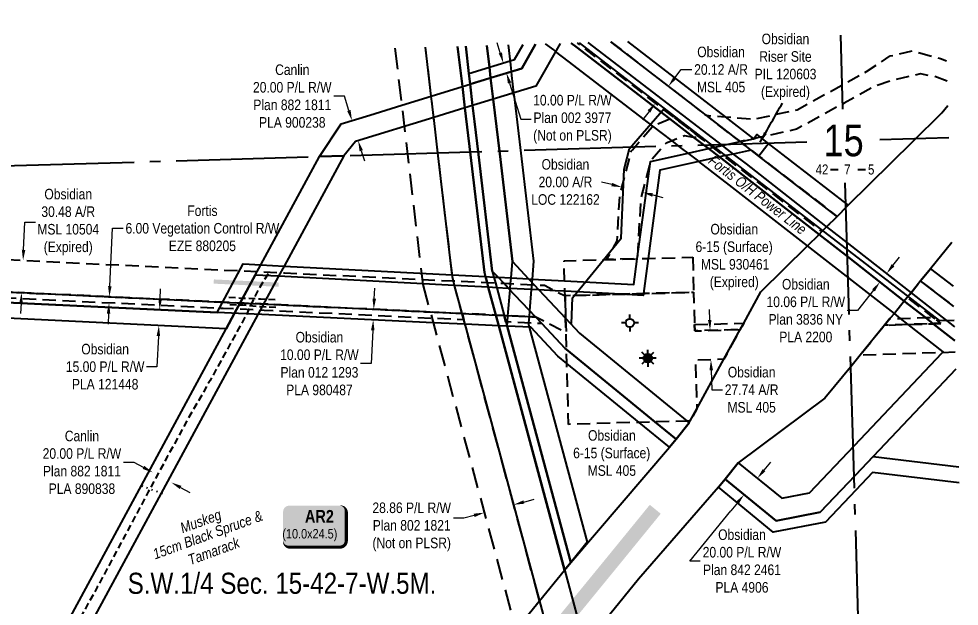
# Model space of a CAD drawing. Extents: x 633209 to 644713, y 5826006 to 5832721.
# Drawn here: x 639692 to 640584, y 5831330 to 5831887 of the extents above; entities that cross this region are included whole.
import ezdxf
from ezdxf.enums import TextEntityAlignment as Align

# ---------------------------------------------------------------- set-up
doc = ezdxf.new("R2010")
doc.units = 0
doc.header["$LTSCALE"] = 5
doc.header["$PDSIZE"] = 0.5
for name, pattern in [('foc-ACCESSROAD', [3.75, 2.5, -1.25]), ('foc-FLOWLINE', [3.75, 2.5, -1.25]), ('foc-MONUMENT-BDYS', [6, 4, -2]), ('foc-QUARTERLINE', [33, 25, -3, 2, -3]), ('foc-TOPO', [1, 0.2, -0.8]), ('UG_PIPE', [1.875, 1.25, -0.625])]:
    doc.linetypes.add(name, pattern=pattern)
doc.layers.get('Defpoints').update_dxf_attribs({"color": 9})
for name, color, linetype in [('10', 1, 'Continuous'), ('9', 3, 'Continuous'), ('AS-DRILL-T', 8, 'Continuous'), ('AS-PIPE-UG', 44, 'UG_PIPE'), ('AS-POWER', 104, 'foc-POWER'), ('AS-ROADS', 254, 'Continuous'), ('C-AR', 13, 'foc-ACCESSROAD'), ('C-RW', 13, 'Continuous'), ('C-SYMBOL', 7, 'Continuous'), ('C-WS', 13, 'foc-ACCESSROAD'), ('C-WS-S', 8, 'Continuous'), ('F-EZE', 190, 'foc-FLOWLINE'), ('F-RW', 190, 'Continuous'), ('L-MON-PLAN', 7, 'foc-MONUMENT-BDYS'), ('L-QSEC', 8, 'foc-QUARTERLINE'), ('L-SECLBL', 7, 'Continuous'), ('L-TITLEDB', 4, 'Continuous'), ('P-TEMP-BLOCKS', 250, 'Continuous'), ('T-BUSH-T', 110, 'Continuous'), ('T-VEGETATION CHANGE', 104, 'foc-TOPO')]:
    doc.layers.add(name, color=color, linetype=linetype)
for name, color, linetype, lineweight in [('C-AR-T', 13, 'Continuous', 9), ('C-RW-T', 13, 'Continuous', 9), ('C-WS-T', 13, 'Continuous', 9), ('F-AR-T', 190, 'Continuous', 9), ('F-EZE-T', 190, 'Continuous', 9), ('F-RW-T', 190, 'Continuous', 9), ('T-TEXT', 48, 'Continuous', 18)]:
    doc.layers.add(name, color=color, linetype=linetype, lineweight=lineweight)
doc.styles.add('175L', font='ARIALN.TTF', dxfattribs={"height": 20})
doc.styles.add('80', font='ARIALN.TTF', dxfattribs={"height": 10})
doc.styles.add('80CG', font='ARIALN.TTF', dxfattribs={"height": 10})
doc.styles.add('80L', font='ARIALN.TTF', dxfattribs={"height": 10})
doc.styles.add('BOLD', font='ARIALNB.TTF')
doc.styles.add('foc-LtypeFont', font='ARIALN.TTF', dxfattribs={"height": 7.349999999999999})
doc.styles.add('MtXpl_Arial_Narrow', font='ARIALNI.TTF')
doc.styles.add('SIMPLEX', font='ARIALN.TTF')
doc.linetypes.add('foc-POWER', pattern='A,6,-1,["P",foc-LtypeFont,S=0.2,R=0,X=-0.625,Y=-0.75],-1.239999999999999,4', length=12.24)
doc.dimstyles.new('Compass 5 000', dxfattribs={"dimscale": 5, "dimtxt": 9, "dimasz": 2, "dimexe": 0.2, "dimexo": 0.0625, "dimgap": 0.5, "dimtad": 0, "dimtih": 1, "dimtoh": 1, "dimzin": 0, "dimdsep": 46, "dimtxsty": '80CG', "dimcen": 0.1, "dimse1": 1, "dimse2": 1, "dimclrd": 256, "dimclrt": 256, "dimaunit": 1, "dimadec": 4, "dimazin": 0, "dimtfac": 0.06, "dimtofl": 0, "dimtmove": 0, "dimatfit": 1, "dimfxl": 0.2, "dimtolj": 1, "dimtzin": 0, "dimlwd": -1, "dimarcsym": 0})

# ---------------------------------------------------------------- blocks, each defined once
blk = doc.blocks.new('L-SECLBL')
at = {"layer": '9', "color": 7}
for p, q in [((-5.082139060913505, -27.83004804289613), (-12.28857354467345, -27.83004804289613)), ((20.70431141927111, -27.83004804289613), (13.49787693551116, -27.83004804289613))]:
    blk.add_line(p, q, dxfattribs=at)
at = {"layer": '10', "color": 2, "style": 'SIMPLEX'}
blk.add_attdef('SEC', text='', height=30, dxfattribs=at).set_placement((0, 0), align=Align.MIDDLE)
at = {"layer": '10', "color": 5, "style": '80L'}
blk.add_attdef('TWP', text='', height=9.5, dxfattribs=at).set_placement((-14.43410290347765, -27.36845155570791), align=Align.MIDDLE_RIGHT)
blk.add_attdef('RGE', text='', height=9.5, dxfattribs=at).set_placement((3.622123863462547, -27.36845155570791), align=Align.MIDDLE_CENTER)
blk.add_attdef('MER', text='', height=9.5, dxfattribs=at).set_placement((23.16775162027989, -27.36845155570791), align=Align.MIDDLE_LEFT)
blk = doc.blocks.new('GABD')
for p, q in [((-0.8077887898243716, 0), (-1.615577579648743, 0)), ((0, 0.8077887898252811), (0, 1.615577579648743)), ((1.615577579648743, 0), (0.8077887898243716, 0)), ((0, -0.8077887898252811), (0, -1.615577579648743))]:
    blk.add_line(p, q)
blk.add_circle((0, 0), 0.8)
blk = doc.blocks.new('*D390')
at = {"layer": 'C-AR-T', "transparency": 16777216}
for p, q in [((640254.6761955637, 5831729.730589946), (640244.9841923551, 5831732.193327001)), ((640293.4376532842, 5831719.881307377), (640303.1296564927, 5831717.418570322))]:
    blk.add_line(p, q, dxfattribs=at)
for points in [[(640255.0866517399, 5831731.345923815), (640254.2657393878, 5831728.115256078), (640264.3681987723, 5831727.26785289)], [(640293.8481094603, 5831721.496641247), (640293.0271971083, 5831718.265973509), (640283.7456500756, 5831722.344044433)]]:
    blk.add_solid(points, dxfattribs=at)
at = {"layer": 'Defpoints', "color": 0, "transparency": 16777216}
for p in [(640267.6091695948, 5831740.022563971), (640286.9866208981, 5831735.098755513), (640264.3681987723, 5831727.26785289)]:
    blk.add_point(p, dxfattribs=at)
at = {"layer": 'C-AR-T', "transparency": 16777216, "insert": (640210.7140695718, 5831732.193327002), "char_height": 10, "attachment_point": 5, "style": '80CG'}
blk.add_mtext('\\A1;Obsidian\\P20.00 A/R\\PLOC 122162', dxfattribs=at)
blk = doc.blocks.new('*D396')
at = {"layer": 'C-AR-T', "transparency": 16777216}
for p, q in [((640347.5243061996, 5831601.340495399), (640347.2198364135, 5831611.335859232)), ((640348.9784154064, 5831553.603901375), (640349.5431848381, 5831535.063224404)), ((640349.5431848381, 5831535.063224404), (640359.5431848383, 5831535.063224405))]:
    blk.add_line(p, q, dxfattribs=at)
for points in [[(640349.1902001717, 5831601.391240364), (640345.8584122275, 5831601.289750435), (640347.8287759857, 5831591.345131567)], [(640350.6443093785, 5831553.65464634), (640347.3125214343, 5831553.553156411), (640348.6739456202, 5831563.599265208)]]:
    blk.add_solid(points, dxfattribs=at)
at = {"layer": 'Defpoints', "color": 0, "transparency": 16777216}
for p in [(640352.6352119062, 5831591.491540897), (640347.8287759857, 5831591.345131567), (640353.4803815407, 5831563.745674537)]:
    blk.add_point(p, dxfattribs=at)
at = {"layer": 'C-AR-T', "transparency": 16777216, "insert": (640387.2785190805, 5831535.063224404), "char_height": 10, "attachment_point": 5, "style": '80CG'}
blk.add_mtext('\\A1;Obsidian\\P27.74 A/R\\PMSL 405', dxfattribs=at)
blk = doc.blocks.new('*D409')
at = {"layer": 'C-AR-T', "transparency": 16777216}
for p, q in [((639696.7941651447, 5831667.780431219), (639698.0539804637, 5831694.22113743)), ((639698.0539804637, 5831694.22113743), (639708.0539804637, 5831694.22113743)), ((639694.3907985444, 5831617.339140946), (639693.9148703634, 5831607.350472748))]:
    blk.add_line(p, q, dxfattribs=at)
for points in [[(639695.1293871116, 5831667.859752582), (639698.4589431777, 5831667.701109855), (639696.3182369636, 5831657.791763022)], [(639692.7260205114, 5831617.418462309), (639696.0555765773, 5831617.259819582), (639694.8667267254, 5831627.327809144)]]:
    blk.add_solid(points, dxfattribs=at)
at = {"layer": 'Defpoints', "color": 0, "transparency": 16777216}
for p in [(639696.3182369636, 5831657.791763022), (639729.868735499, 5831656.193188774), (639728.4172252608, 5831625.729234897)]:
    blk.add_point(p, dxfattribs=at)
at = {"layer": 'C-AR-T', "transparency": 16777216, "insert": (639739.141975006, 5831694.22113743), "char_height": 10, "attachment_point": 5, "style": '80CG'}
blk.add_mtext('\\A1;Obsidian \\P30.48 A/R\\PMSL 10504\\P(Expired)', dxfattribs=at)
blk = doc.blocks.new('*D424')
at = {"layer": 'C-AR-T', "transparency": 16777216}
for p, q in [((640314.4438727964, 5831830.955793435), (640320.5533596869, 5831838.872495505)), ((640320.5533596869, 5831838.872495505), (640330.5533596873, 5831838.872495506)), ((640289.9484641994, 5831799.214526873), (640283.838977362, 5831791.297824872))]:
    blk.add_line(p, q, dxfattribs=at)
for points in [[(640313.1244224631, 5831831.974041241), (640315.7633231301, 5831829.937545629), (640308.334385959, 5831823.039091433)], [(640288.6290138662, 5831800.23277468), (640291.2679145331, 5831798.196279068), (640296.0579510368, 5831807.131228875)]]:
    blk.add_solid(points, dxfattribs=at)
at = {"layer": 'Defpoints', "color": 0, "transparency": 16777216}
for p in [(640290.1267101443, 5831837.090341021), (640277.8502752222, 5831821.182478463), (640296.0579510368, 5831807.131228875)]:
    blk.add_point(p, dxfattribs=at)
at = {"layer": 'C-AR-T', "transparency": 16777216, "insert": (640358.288693931, 5831838.872495506), "char_height": 10, "attachment_point": 5, "style": '80CG'}
blk.add_mtext('\\A1;Obsidian\\P20.12 A/R\\PMSL 405', dxfattribs=at)
blk = doc.blocks.new('*D451')
at = {"layer": 'C-RW-T', "transparency": 16777216}
for p, q in [((640521.3515212154, 5831653.115216287), (640527.5107426923, 5831660.993286533)), ((640502.8389801565, 5831629.436395926), (640487.7432585089, 5831610.127923904)), ((640487.7432585089, 5831610.127923904), (640477.7432585084, 5831610.127923904))]:
    blk.add_line(p, q, dxfattribs=at)
for points in [[(640520.0385095077, 5831654.1417532), (640522.6645329231, 5831652.088679374), (640515.192299739, 5831645.23714604)], [(640501.5259684487, 5831630.46293284), (640504.1519918642, 5831628.409859015), (640508.9982016329, 5831637.314466173)]]:
    blk.add_solid(points, dxfattribs=at)
at = {"layer": 'Defpoints', "color": 0, "transparency": 16777216}
for p in [(640463.852657496, 5831672.610090142), (640470.0467556021, 5831680.53277001), (640508.9982016329, 5831637.314466173)]:
    blk.add_point(p, dxfattribs=at)
at = {"layer": 'C-RW-T', "transparency": 16777216, "insert": (640438.6573103513, 5831610.127923905), "char_height": 10, "attachment_point": 5, "style": '80CG'}
blk.add_mtext('\\A1;Obsidian\\P10.06 P/L R/W\\PPlan 3836 NY\\PPLA 2200', dxfattribs=at)
blk = doc.blocks.new('*D476')
at = {"layer": 'C-RW-T', "transparency": 16777216}
for p, q in [((640029.3633149546, 5831621.455758964), (640029.8332937971, 5831631.444708852)), ((640027.9492271061, 5831591.400676944), (640026.4666520774, 5831559.889965546)), ((640026.4666520774, 5831559.889965546), (640016.4666520774, 5831559.889965546))]:
    blk.add_line(p, q, dxfattribs=at)
for points in [[(640027.6984899731, 5831621.534088771), (640031.0281399362, 5831621.377429157), (640028.8933361121, 5831611.466809074)], [(640026.2844021246, 5831591.479006751), (640029.6140520875, 5831591.322347138), (640028.4192059485, 5831601.389626834)]]:
    blk.add_solid(points, dxfattribs=at)
at = {"layer": 'Defpoints', "color": 0, "transparency": 16777216}
for p in [(639952.3239292036, 5831615.069390089), (639951.84979904, 5831604.992207848), (640028.4192059485, 5831601.389626834)]:
    blk.add_point(p, dxfattribs=at)
at = {"layer": 'C-RW-T', "transparency": 16777216, "insert": (639977.3807039192, 5831559.889965546), "char_height": 10, "attachment_point": 5, "style": '80CG'}
blk.add_mtext('\\A1;Obsidian\\P10.00 P/L R/W\\PPlan 012 1293\\PPLA 980487', dxfattribs=at)
blk = doc.blocks.new('*D477')
at = {"layer": 'C-RW-T', "transparency": 16777216}
for p, q in [((639826.3221185755, 5831621.007940928), (639826.8022089921, 5831630.99640994)), ((639824.6413737962, 5831586.039387999), (639823.2425532064, 5831556.93637817)), ((639823.2425532064, 5831556.93637817), (639813.2425532064, 5831556.936378169))]:
    blk.add_line(p, q, dxfattribs=at)
for points in [[(639824.6573737402, 5831621.087955998), (639827.9868634108, 5831620.92792586), (639825.8420281588, 5831611.019471916)], [(639822.9766289609, 5831586.119403069), (639826.3061186315, 5831585.95937293), (639825.1214642128, 5831596.027857011)]]:
    blk.add_solid(points, dxfattribs=at)
at = {"layer": 'Defpoints', "color": 0, "transparency": 16777216}
for p in [(639827.1616577386, 5831610.956044627), (639825.1214642128, 5831596.027857011), (639826.4410937927, 5831595.964429722)]:
    blk.add_point(p, dxfattribs=at)
at = {"layer": 'C-RW-T', "transparency": 16777216, "insert": (639774.1566050482, 5831556.93637817), "char_height": 10, "attachment_point": 5, "style": '80CG'}
blk.add_mtext('\\A1;Obsidian\\P15.00 P/L R/W\\PPLA 121448', dxfattribs=at)
blk = doc.blocks.new('*D496')
at = {"layer": 'Defpoints', "color": 0, "transparency": 16777216}
for p in [(640127.2734469215, 5831837.600280551), (640154.7852756828, 5831835.585438609), (640130.2078089821, 5831828.041012829)]:
    blk.add_point(p, dxfattribs=at)
at = {"layer": 'F-AR-T', "transparency": 16777216}
for p, q in [((640148.9164060075, 5831854.704448224), (640145.981898393, 5831864.264190117)), ((640157.7197832973, 5831826.025696716), (640168.2659044471, 5831791.669610653)), ((640168.2659044471, 5831791.669610653), (640178.2659044471, 5831791.669610653))]:
    blk.add_line(p, q, dxfattribs=at)
for points in [[(640150.509696323, 5831855.193532826), (640147.3231156925, 5831854.215363622), (640151.8509136222, 5831845.144706331)], [(640159.3130736127, 5831826.514781319), (640156.1264929823, 5831825.536612114), (640154.7852756828, 5831835.585438609)]]:
    blk.add_solid(points, dxfattribs=at)
at = {"layer": 'F-AR-T', "transparency": 16777216, "insert": (640217.3518526056, 5831791.669610653), "char_height": 10, "attachment_point": 5, "style": '80CG'}
blk.add_mtext('\\A1;10.00 P/L R/W\\PPlan 002 3977\\P(Not on PLSR)', dxfattribs=at)
blk = doc.blocks.new('*D504')
at = {"layer": 'Defpoints', "color": 0, "transparency": 16777216}
for p in [(639795.6678823398, 5831622.527053114), (639777.8503122434, 5831617.366128908), (639795.3824585117, 5831616.531495555)]:
    blk.add_point(p, dxfattribs=at)
at = {"layer": 'F-EZE-T', "transparency": 16777216}
for p, q in [((639778.6112563931, 5831633.35037409), (639781.224429355, 5831688.242178361)), ((639781.224429355, 5831688.242178361), (639791.224429355, 5831688.242178361)), ((639777.3747919218, 5831607.377441285), (639776.8992716002, 5831597.388753663))]:
    blk.add_line(p, q, dxfattribs=at)
for points in [[(639776.9464751226, 5831633.429627476), (639780.2760376636, 5831633.271120703), (639778.1357360715, 5831623.361686466)], [(639775.7100106514, 5831607.456694672), (639779.0395731924, 5831607.298187898), (639777.8503122434, 5831617.366128908)]]:
    blk.add_solid(points, dxfattribs=at)
at = {"layer": 'F-EZE-T', "transparency": 16777216, "insert": (639866.3813188504, 5831688.242178361), "char_height": 10, "attachment_point": 5, "style": '80CG'}
blk.add_mtext('\\A1;Fortis\\P6.00 Vegetation Control R/W\\PEZE 880205', dxfattribs=at)
blk = doc.blocks.new('*D536')
at = {"layer": 'Defpoints', "color": 0, "transparency": 16777216}
for p in [(639836.8489333384, 5831447.167475671), (639720.2015715057, 5831273.278571614), (639737.7838371235, 5831263.780675196)]:
    blk.add_point(p, dxfattribs=at)
at = {"layer": 'F-RW-T', "transparency": 16777216}
for p, q in [((639801.6700131667, 5831466.171041371), (639791.6700131665, 5831466.171041371)), ((639810.4683404437, 5831461.418206729), (639801.6700131667, 5831466.171041371)), ((639845.6472606149, 5831442.414641028), (639854.4455878916, 5831437.661806386))]:
    blk.add_line(p, q, dxfattribs=at)
for points in [[(639811.2604795506, 5831462.884594609), (639809.6762013363, 5831459.95181885), (639819.2666677202, 5831456.665372088)], [(639846.4393997218, 5831443.881028908), (639844.8551215075, 5831440.948253149), (639836.8489333384, 5831447.167475671)]]:
    blk.add_solid(points, dxfattribs=at)
at = {"layer": 'F-RW-T', "transparency": 16777216, "insert": (639752.1304497293, 5831466.171041371), "char_height": 10, "attachment_point": 5, "style": '80CG'}
blk.add_mtext('\\A1;Canlin\\P20.00 P/L R/W\\PPlan 882 1811\\PPLA 890838', dxfattribs=at)
blk = doc.blocks.new('*D539')
at = {"layer": 'Defpoints', "color": 0, "transparency": 16777216}
for p in [(640008.2527145403, 5831790.551577364), (640024.5996528408, 5831795.565348826), (640030.468160772, 5831776.431621293)]:
    blk.add_point(p, dxfattribs=at)
at = {"layer": 'F-RW-T', "transparency": 16777216}
for p, q in [((640001.1616727053, 5831813.671263663), (639991.1616727056, 5831813.671263662)), ((640005.3204352204, 5831800.112002982), (640001.1616727053, 5831813.671263663)), ((640017.0535017913, 5831761.857424213), (640019.9857811113, 5831752.296998595))]:
    blk.add_line(p, q, dxfattribs=at)
for points in [[(640006.9138394897, 5831800.600716203), (640003.7270309511, 5831799.623289762), (640008.2527145403, 5831790.551577364)], [(640018.6469060606, 5831762.346137433), (640015.460097522, 5831761.368710993), (640014.1212224716, 5831771.41784983)]]:
    blk.add_solid(points, dxfattribs=at)
at = {"layer": 'F-RW-T', "transparency": 16777216, "insert": (639951.6221092679, 5831813.671263664), "char_height": 10, "attachment_point": 5, "style": '80CG'}
blk.add_mtext('\\A1;Canlin\\P20.00 P/L R/W\\PPlan 882 1811\\PPLA 900238', dxfattribs=at)
blk = doc.blocks.new('*D548')
at = {"layer": 'Defpoints', "color": 0, "transparency": 16777216}
for p in [(640103.9205909641, 5831529.183746088), (640131.7741211781, 5831536.687765478), (640133.743279479, 5831418.487449565)]:
    blk.add_point(p, dxfattribs=at)
at = {"layer": 'F-RW-T', "transparency": 16777216}
for p, q in [((640171.2525327182, 5831428.592817233), (640180.9082557436, 5831431.194165509)), ((640114.4318332865, 5831413.284752974), (640104.4318332865, 5831413.284752973)), ((640124.0875564537, 5831415.886101289), (640114.4318332865, 5831413.284752974))]:
    blk.add_line(p, q, dxfattribs=at)
for points in [[(640170.8189746721, 5831430.202104404), (640171.6860907644, 5831426.983530061), (640161.5968096927, 5831425.991468956)], [(640123.6539984075, 5831417.495388459), (640124.5211144998, 5831414.276814117), (640133.743279479, 5831418.487449565)]]:
    blk.add_solid(points, dxfattribs=at)
at = {"layer": 'F-RW-T', "transparency": 16777216, "insert": (640064.8922698488, 5831413.284752973), "char_height": 10, "attachment_point": 5, "style": '80CG'}
blk.add_mtext('\\A1;\\P28.86 P/L R/W\\PPlan 802 1821\\P(Not on PLSR)', dxfattribs=at)
blk = doc.blocks.new('GAS')
h = blk.add_hatch(color=255)
h.dxf.hatch_style = 1
edge = h.paths.add_edge_path()
edge.add_arc((0, 0), 0.9, 0, 360)
for p, q in [((-0.8077887898725749, 0), (-1.615577579628734, 0)), ((-0.5711929310346023, 0.5711929297831376), (-1.142385862069204, 1.142385861385264)), ((0, 0.8077887887338874), (0, 1.615577579286764)), ((0.5711929310309642, 0.5711929297831376), (1.142385862065566, 1.142385861385264)), ((1.615577579625096, 0), (0.8077887898689368, 0)), ((-0.5711929310346023, -0.5711929316021271), (-1.142385862069204, -1.142385863204253)), ((0, -0.8077887905528768), (0, -1.615577581105753)), ((1.142385862065566, -1.142385863204253), (0.5711929310309642, -0.5711929316021271))]:
    blk.add_line(p, q)
blk.add_circle((0, 0), 0.8000000000000003)
blk = doc.blocks.new('*D744')
at = {"layer": 'C-RW-T', "transparency": 16777216}
for p, q in [((640399.0349458596, 5831458.781377709), (640405.3619810948, 5831466.525318898)), ((640373.7849708619, 5831427.876804849), (640367.4579356271, 5831420.132863661)), ((640328.5801980384, 5831372.54866312), (640367.4579356271, 5831420.132863661)), ((640338.5801980384, 5831372.548663121), (640328.5801980384, 5831372.54866312))]:
    blk.add_line(p, q, dxfattribs=at)
for points in [[(640397.7442889949, 5831459.835883582), (640400.3256027242, 5831457.726871837), (640392.7079106248, 5831451.037436521)], [(640372.4943139972, 5831428.931310723), (640375.0756277265, 5831426.822298978), (640380.1120060971, 5831435.620746039)]]:
    blk.add_solid(points, dxfattribs=at)
at = {"layer": 'Defpoints', "color": 0, "transparency": 16777216}
for p in [(640393.4490556675, 5831450.431898503), (640380.1120060971, 5831435.620746039), (640380.8531511398, 5831435.01520802)]:
    blk.add_point(p, dxfattribs=at)
at = {"layer": 'C-RW-T', "transparency": 16777216, "insert": (640378.1197614763, 5831372.548663121), "char_height": 10, "attachment_point": 5, "style": '80CG'}
blk.add_mtext('\\A1;Obsidian\\P20.00 P/L R/W\\PPlan 842 2461\\PPLA 4906', dxfattribs=at)
blk = doc.blocks.new('*U769')
h = blk.add_hatch(color=71)
edge = h.paths.add_edge_path()
edge.add_line((-23.99999999999998, -20.98010342853104), (23.99999999999998, -20.98010342853104))
edge.add_arc((23.99999999999998, -14.98010342853104), 6, 270, 360)
edge.add_line((29.99999999999998, -14.98010342853104), (29.99999999999998, 12.5))
edge.add_arc((23.99999999999998, 12.5), 6, 0, 90)
edge.add_line((23.99999999999998, 18.5), (-23.99999999999998, 18.5))
edge.add_arc((-23.99999999999998, 12.5), 6, 90, 180)
edge.add_line((-29.99999999999998, 12.5), (-29.99999999999998, -14.98010342853104))
edge.add_arc((-23.99999999999998, -14.98010342853104), 6, 180, 270)
at = {"color": 250, "flags": 128}
blk.add_lwpolyline([(-23.99999999999998, -20.98010342853104, 3, 3, 0), (23.99999999999998, -20.98010342853104, 3, 3, 0.414213562373095), (29.99999999999998, -14.98010342853104, 3, 3, 0), (29.99999999999998, 12.5, 3, 0, 0.414213562373095), (23.99999999999998, 18.5, 0, 0, 0), (-23.99999999999998, 18.5, 0, 0, 0.414213562373095), (-29.99999999999998, 12.5, 0, 0, 0), (-29.99999999999998, -14.98010342853104, 0, 3, 0.414213562373095)], format="xyseb", close=True, dxfattribs=at)
at = {"flags": 128}
blk.add_lwpolyline([(-22.68872276879176, -15.95139866869366, 0, 7.499999999999999, 0), (-3.398394867633905e-15, 0, 0, 0, 0)], format="xyseb", dxfattribs=at)
at = {"color": 250}
for tag, p, height, style in [('TEMP_AREA_W1_001', (-9.212824010914055, 2.244292974654144), 12, 'BOLD'), ('ENTER_TEXT_001', (-30.65586630286495, -12.77706553451505), 9, '80')]:
    blk.add_attdef(tag, p, '', height=height, dxfattribs=dict(at, style=style))

msp = doc.modelspace()

# ---------------------------------------------------------------- hatches: boundary and pattern name
at = {"layer": 'AS-ROADS'}
h = msp.add_hatch(color=256, dxfattribs=at)
h.dxf.hatch_style = 1
h.paths.add_polyline_path([(639877.2864679556, 5831639.762039391), (639877.0935320484, 5831635.767960607), (639938.5565320444, 5831632.798960608), (639938.749467953, 5831636.793039393)])

# ---------------------------------------------------------------- linework, layer by layer
at = {"layer": 'AS-PIPE-UG', "flags": 128}
for points in [[(639928.6920000041, 5831645.166), (639919.6229999934, 5831630.526), (639913.721, 5831618.595), (639908.2139999975, 5831606.607), (639897.3519999933, 5831586.873), (639873.755, 5831543.971), (639852.1909999934, 5831506.646), (639833.0940000041, 5831471.368000053), (639815.075, 5831438.375999968), (639793.0389999934, 5831397.06), (639766.6970000007, 5831347.832), (639742.123, 5831303.679000053), (639725.0559999933, 5831270.892), (639705.8999999934, 5831234.606), (639678.293, 5831184.255000053), (639664.272, 5831158.834)], [(639891.6210000041, 5831622.877), (639905.7439999974, 5831622.118999967), (639921.591, 5831621.387000053), (639936.4549999974, 5831620.532000053)], [(639936.105000004, 5831613.201999967), (639921.6480000013, 5831613.743), (639904.9239999934, 5831615.437000053), (639890.987000004, 5831615.557)]]:
    msp.add_lwpolyline(points, dxfattribs=at)
at = {"layer": 'AS-POWER', "flags": 128}
for points in [[(640223.8346545757, 5831864.237691861), (640452.2557520935, 5831687.86192478), (640565.1727446842, 5831600.6691532), (640579.4534408437, 5831601.103898399)], [(640216.4288251557, 5831597.88053687), (640217.3956068845, 5831622.351025028), (640263.5446884155, 5831679.004086577), (640266.3483855429, 5831744.278288958), (640271.3479789014, 5831763.953988752), (640304.3262539847, 5831802.085956533)]]:
    msp.add_lwpolyline(points, dxfattribs=at)
at = {"layer": 'AS-ROADS', "const_width": 13.39576131199997, "flags": 128}
msp.add_lwpolyline([(640295.8959999933, 5831421.698), (640258.7639999933, 5831376.135), (640225.9819999933, 5831336.024), (640191.818, 5831294.055), (640158.914, 5831253.734), (640125.765, 5831213.185), (640092.182, 5831171.964), (640059.6369999934, 5831132.135), (640026.3139999934, 5831091.317), (639994.394, 5831052.399), (639975.824, 5831029.593), (639961.012, 5831010.97), (639956.4659999934, 5831005.1), (639929.7049999933, 5830968.656), (639900.911, 5830926.608), (639874.8169999934, 5830884.377), (639849.946, 5830840.066), (639827.6159999934, 5830796.486000053), (639806.5519999934, 5830750.271), (639788.271, 5830705.583000053), (639770.738, 5830657.188000053), (639756.2329999934, 5830611.166), (639742.901, 5830561.425000053), (639731.859, 5830512.026)], dxfattribs=at)
at = {"layer": 'C-AR', "flags": 128}
for points in [[(640253.8347313761, 5831865.108520704), (640344.0205096435, 5831795.47665274), (640376.391187417, 5831770.482410063), (640382.2709127485, 5831765.946509684), (640383.8771036883, 5831764.703016235), (640386.712883962, 5831762.51330696), (640394.2489074798, 5831756.693627327), (640467.3861659233, 5831700.219142293), (640468.2775509608, 5831699.48573455), (640458.4117946503, 5831689.633644333), (640453.922810302, 5831685.205075416), (640386.2854389524, 5831737.432441571), (640366.9092833222, 5831752.392602701), (640361.0861510135, 5831756.888507331), (640350.6963780214, 5831764.993043998), (640339.4861703718, 5831773.616152179), (640313.7060686055, 5831793.511802316), (640222.7807910426, 5831863.680767122), (640222.1239189861, 5831864.188033337)], [(640572.591239809, 5831827.740904335), (640560.7986526699, 5831832.209207846), (640547.4681070674, 5831834.790306068), (640520.37948908, 5831828.558864004), (640503.8802361644, 5831822.896064045), (640475.0110250381, 5831807.021890463), (640429.9284821468, 5831782.233085249), (640395.422087957, 5831774.66003175), (640389.1395874668, 5831773.281554167), (640376.391187417, 5831770.482410063), (640344.0205096435, 5831795.47665274), (640362.2552767588, 5831794.039992263), (640389.8654457397, 5831791.8627218), (640430.4362248782, 5831800.766546755), (640474.4691538012, 5831824.97779232), (640496.1539064088, 5831836.901595519), (640518.7826474764, 5831851.784857448), (640539.5277480528, 5831856.556680829), (640566.3340166032, 5831849.354292464), (640572.0018397116, 5831847.206943274)]]:
    msp.add_lwpolyline(points, dxfattribs=at)
msp.add_lwpolyline([(640313.7060686055, 5831793.511802316), (640339.4861703718, 5831773.616152179), (640332.5193322336, 5831774.572546657), (640323.5264314137, 5831775.857174409), (640311.7929492159, 5831771.262042271), (640306.1587836365, 5831769.055560187), (640301.3599126405, 5831763.502995227), (640291.228719724, 5831751.792346767), (640282.0776575869, 5831715.780905984), (640278.7895832437, 5831659.360441595), (640249.8934242534, 5831658.554329941), (640259.6987600325, 5831676.317036555), (640262.2331916222, 5831718.865617646), (640273.0150370975, 5831761.297139419), (640274.21512622, 5831762.683806982), (640293.6704501084, 5831785.180038571), (640294.2681635256, 5831785.871606398), (640309.8563408046, 5831791.977758036), (640313.7060686055, 5831793.511802316)], close=True, dxfattribs=at)
at = {"layer": 'C-RW'}
for points in [[(639680.635699433, 5831617.957352046), (639880.2691463334, 5831608.402561693), (639905.1814161841, 5831654.498256179), (639921.7672100409, 5831653.648431039), (639943.8684377857, 5831652.49097311), (640103.3809543177, 5831644.109352577), (640134.8352239021, 5831642.456803498), (640142.8380142415, 5831642.036785251), (640146.8578161482, 5831641.825507862), (640159.1298536778, 5831641.181286419), (640175.7215527559, 5831640.3099309), (640179.1231756357, 5831640.131172186), (640209.9301495989, 5831638.513762413), (640275.653605617, 5831635.062721338), (640278.8231720398, 5831659.347092787), (640291.2292067222, 5831751.792360716), (640326.9384918322, 5831759.629790923), (640346.4090311542, 5831763.903045652), (640350.8422346752, 5831764.997239404), (640351.505123816, 5831765.017708399), (640359.2482420723, 5831766.721138823), (640376.391187417, 5831770.482410063), (640344.0204895157, 5831795.477352889), (640253.8396434103, 5831865.108663262)], [(640269.6253138243, 5831865.566882713), (640362.2552767588, 5831794.039992263), (640389.1395874668, 5831773.281554167), (640392.1518519477, 5831777.184286529), (640395.422087957, 5831774.66003175), (640403.3764792957, 5831768.520668575), (640405.787617295, 5831766.656993371), (640477.9089814794, 5831710.993584054), (640478.9782324601, 5831710.168400866), (640477.9644205123, 5831709.156818445), (640468.2775509608, 5831699.48573455), (640467.3861659233, 5831700.219142293), (640394.2489074798, 5831756.693627327), (640386.712883962, 5831762.51330696), (640369.6151020635, 5831758.761207697), (640361.0861280028, 5831756.889307502), (640356.7767704903, 5831755.943713899), (640337.3026753559, 5831751.670316689), (640300.2112376263, 5831743.530104646), (640289.0194919078, 5831659.646038575), (640284.571341045, 5831626.306884433), (640284.3429992541, 5831624.596197301), (640263.1395619512, 5831625.709399359), (640210.202894282, 5831628.489566497), (640201.0886644216, 5831628.968032703), (640185.6183894093, 5831629.780329419), (640178.3103234642, 5831630.164179799), (640158.3163961138, 5831631.214882404), (640156.7572493504, 5831631.296425953), (640145.5733322885, 5831631.883717197), (640137.5709510928, 5831632.303743472), (640105.5637943438, 5831633.984947896), (639938.6073054473, 5831642.756189784), (639916.5008991382, 5831643.904065707), (639902.204889096, 5831617.451858997), (639896.8829953517, 5831607.604647558), (639888.9670060711, 5831592.957526842), (639681.0954483544, 5831602.859550841)], [(640136.1676974646, 5831861.69293439), (640138.5820948964, 5831841.061212765), (640139.7629528446, 5831830.974108945), (640142.1260692829, 5831810.785427617), (640148.38159883, 5831758.88691585), (640160.3900352675, 5831656.623838565), (640175.7215527559, 5831640.3099309), (640180.9830669955, 5831634.711176236), (640185.6183894093, 5831629.780329419), (640210.9123945558, 5831602.868954974), (640224.0405263632, 5831588.896903012), (640326.1795720906, 5831505.422747712), (640328.1928480194, 5831503.750694647), (640315.5730390227, 5831488.262111583), (640295.6232818806, 5831504.569968342), (640211.7300536153, 5831573.151211075), (640210.3885121244, 5831574.248710822), (640188.208712179, 5831597.841920415), (640182.2934193347, 5831604.133605817), (640156.7572665875, 5831631.29582579), (640152.2612651801, 5831636.077845971), (640146.8578161482, 5831641.825507862), (640141.3027856608, 5831647.734689166), (640128.2885884976, 5831758.281101864), (640124.5102960401, 5831789.671094524), (640122.6863354685, 5831804.818258803), (640120.3237856753, 5831825.006962078), (640119.1397950287, 5831835.111196123), (640116.0976457882, 5831861.110349894)], [(640580.8586481737, 5831554.694301926), (640502.4433923326, 5831471.756795133), (640485.6655876944, 5831453.942002189), (640452.4002876037, 5831418.825373533), (640410.5488213166, 5831410.752943238), (640362.0529111304, 5831450.375575318), (640374.5747523799, 5831465.653150764), (640415.9498654685, 5831432.134223583), (640442.2937395447, 5831437.229115094), (640484.8151256872, 5831482.128677023), (640568.0842303942, 5831570.274409043), (640568.9071745618, 5831571.144072839), (640535.7521560886, 5831597.065309844), (640528.356697334, 5831602.84709428), (640522.6215611865, 5831607.330939763), (640480.0333014475, 5831640.589987384), (640440.2291608686, 5831671.673829285), (640366.4116806913, 5831729.321160804), (640337.3026983759, 5831751.669516533), (640335.7969429002, 5831752.825422124), (640326.9380657012, 5831759.629778584), (640321.1245523187, 5831764.100079386), (640311.7929492159, 5831771.262042271), (640293.6704501084, 5831785.180038571), (640213.2883177794, 5831846.915807324), (640201.2866430575, 5831856.133193063), (640199.5637535824, 5831857.456774373), (640191.9294704758, 5831863.311562305)], [(640216.064077231, 5831864.01213095), (640220.8752558806, 5831860.316860267), (640309.8563408046, 5831791.977758036), (640332.5193322336, 5831774.572546657), (640345.2110925559, 5831764.827358933), (640346.4081357504, 5831763.904521387), (640356.7762633453, 5831755.944400049), (640375.793719103, 5831741.343655355), (640451.1904029903, 5831682.509675636), (640479.4347015271, 5831660.427759081), (640532.0721054062, 5831619.291846613), (640552.186826805, 5831603.570677327), (640559.5774445572, 5831597.79089035), (640579.4303516842, 5831582.272897536), (640580.0379958351, 5831581.797878318)], [(640580.0379958351, 5831581.797878318), (640579.4303516842, 5831582.272897536), (640559.5774445572, 5831597.79089035), (640552.186826805, 5831603.570677327), (640532.0721054062, 5831619.291846613), (640479.4347015271, 5831660.427759081), (640451.1904029903, 5831682.509675636), (640375.793719103, 5831741.343655355), (640356.7762633453, 5831755.944400049), (640346.4081357504, 5831763.904521387), (640345.2110925559, 5831764.827358933), (640332.5193322336, 5831774.572546657), (640309.8563408046, 5831791.977758036), (640220.8752558806, 5831860.316860267), (640216.064077231, 5831864.01213095)], [(640231.9732735622, 5831864.473936016), (640359.2482420723, 5831766.721138823), (640361.0870150137, 5831765.306949092), (640369.6151020635, 5831758.761207697), (640381.9422792325, 5831749.295615553), (640457.2362255702, 5831690.431346897), (640458.4117946503, 5831689.633644333), (640479.0400067333, 5831673.498242895), (640538.4336858699, 5831627.039728315), (640579.6425236432, 5831594.859085903)], [(640579.0633976404, 5831613.985803837), (640547.5761325589, 5831638.299493941), (640557.0406330746, 5831649.955647951), (640578.4754532414, 5831633.403765695)], [(639680.3340131688, 5831627.880503617), (639905.9926590777, 5831617.273821629), (639928.1480003481, 5831616.219402432), (640082.4566569079, 5831608.879172958), (640112.7157755415, 5831607.437709462), (640144.6791418998, 5831605.919151666), (640152.6698404594, 5831605.540441511), (640182.2934193347, 5831604.133605817), (640188.208712179, 5831597.841920415), (640210.3885121244, 5831574.248710822), (640211.7300536153, 5831573.151211075), (640295.6232818806, 5831504.569968342), (640315.5730390227, 5831488.262111583), (640315.5730390227, 5831488.262111583), (640309.3340837158, 5831480.62598107), (640280.5040892947, 5831504.148220045), (640212.0878719947, 5831559.966866544), (640203.5605879894, 5831566.924525366), (640177.7759859457, 5831594.338671065), (640155.3945545469, 5831595.407794151), (640147.4077730885, 5831595.78741385), (640115.4486056917, 5831597.293164361), (640085.1867718684, 5831598.718719968), (639922.8427140521, 5831606.35698763), (639900.6726136834, 5831607.423221943), (639680.635699433, 5831617.957352046)], [(640584.1274428974, 5831446.736250905), (640501.9619831783, 5831456.702706351), (640486.0905825328, 5831439.846255987), (640457.4536545733, 5831409.620158878), (640407.8466902511, 5831400.055052801), (640355.7648175505, 5831442.673206149), (640362.0529111304, 5831450.375575318), (640410.5488213166, 5831410.752943238), (640452.4002876037, 5831418.825373533), (640485.6655876944, 5831453.942002189), (640502.4433923326, 5831471.756795133), (640583.6682804096, 5831461.900949779)]]:
    msp.add_lwpolyline(points, dxfattribs=at)
at = {"layer": 'C-WS', "flags": 128}
for points in [[(640401.8482321402, 5831766.538631912), (640394.2489074798, 5831756.693627327), (640386.712883962, 5831762.51330696), (640383.8771036883, 5831764.703016235), (640382.2709127485, 5831765.946509684), (640376.391187417, 5831770.482410063), (640389.1395874668, 5831773.281554167), (640395.422087957, 5831774.66003175), (640403.3764965638, 5831768.520068495), (640401.8482321402, 5831766.538631912)], [(640210.9123945558, 5831602.868954974), (640211.2914430385, 5831589.26599648), (640195.3998014241, 5831597.499967432), (640182.6369621153, 5831604.117549089), (640182.2934193347, 5831604.133605817), (640152.6698404594, 5831605.540441511), (640144.6791418998, 5831605.919151666), (640112.7157755415, 5831607.437709462), (640082.4566569079, 5831608.879172958), (639928.1480003481, 5831616.219402432), (639905.9926590777, 5831617.273821629), (639680.3335261683, 5831627.880489676), (639679.3976404467, 5831658.613996314), (639905.4375180537, 5831647.827896193), (639944.2234741866, 5831645.980837073), (640074.8460167355, 5831639.762068861), (640104.3862669464, 5831638.355982786), (640136.3499190282, 5831636.835085699), (640144.3419454733, 5831636.455000986), (640152.2612651801, 5831636.077845971), (640180.9830669955, 5831634.711176236), (640190.7945472873, 5831634.24479724), (640201.0886845426, 5831628.967332597), (640210.3185429733, 5831624.23578966), (640210.9123945558, 5831602.868954974)], [(640331.3665498481, 5831660.827690668), (640332.2734104878, 5831627.638183206), (640284.571341045, 5831626.306884433), (640263.1395619512, 5831625.709399359), (640210.3185429733, 5831624.23578966), (640210.2029172777, 5831628.488766403), (640209.9301725891, 5831638.512962265), (640209.4160603984, 5831657.424807183), (640249.8934242534, 5831658.554329941), (640278.7895832437, 5831659.360441595), (640289.0194919078, 5831659.646038575), (640331.3665498481, 5831660.827690668)], [(640333.113630103, 5831596.903444909), (640333.2779428583, 5831590.901897171), (640376.4408347496, 5831592.216686354), (640361.0184891649, 5831563.974928023), (640334.0360887013, 5831563.15432281), (640335.3024882877, 5831516.886226586), (640329.0835525977, 5831505.501152611), (640326.1795720906, 5831505.422747712), (640295.6232818806, 5831504.569968342), (640280.5040892947, 5831504.148220045), (640213.6553012663, 5831502.282903764), (640212.0878719947, 5831559.966866544), (640211.7300536153, 5831573.151211075), (640211.2914430385, 5831589.26599648), (640210.9123945558, 5831602.868954974), (640210.3185429733, 5831624.23578966), (640263.1395619512, 5831625.709399359), (640284.571341045, 5831626.306884433), (640332.2734104878, 5831627.638183206), (640333.113630103, 5831596.903444909)]]:
    msp.add_lwpolyline(points, close=True, dxfattribs=at)
msp.add_lwpolyline([(640580.3755421457, 5831570.649780744), (640568.0842303942, 5831570.274409043), (640490.1694462221, 5831567.896907808), (640513.3890613021, 5831596.384553455), (640535.7521560886, 5831597.065309844), (640559.5774445572, 5831597.79089035), (640566.8398028869, 5831598.012303867), (640559.3556258968, 5831603.790886733), (640534.8683818978, 5831622.699450808), (640538.4336858699, 5831627.039728315), (640545.5495630769, 5831635.803752813), (640547.5761325589, 5831638.299493941), (640579.0633976404, 5831613.985803837)], dxfattribs=at)
at = {"layer": 'F-EZE', "flags": 128}
for points in [[(640112.7157755415, 5831607.437709462), (640114.3546156707, 5831601.355782484), (640084.091141487, 5831602.794810225), (639924.9972180044, 5831610.361941026), (639886.1974361619, 5831612.208168204), (639680.512442336, 5831622.004652403), (639680.3335261683, 5831627.880489676), (639905.9926590777, 5831617.273821629), (639928.1480003481, 5831616.219402432), (640082.4566569079, 5831608.879172958), (640112.7157755415, 5831607.437709462)], [(640182.2934193347, 5831604.133605817), (640188.208712179, 5831597.841920415), (640154.3061998398, 5831599.455451489), (640152.6698404594, 5831605.540441511), (640182.2934193347, 5831604.133605817)], [(640535.7521560886, 5831597.065309844), (640513.3890613021, 5831596.384553455), (640518.4173413967, 5831602.544242754), (640528.356697334, 5831602.84709428), (640552.186826805, 5831603.570677327), (640559.3556258968, 5831603.790886733), (640566.8398028869, 5831598.012303867), (640559.5774445572, 5831597.79089035), (640535.7521560886, 5831597.065309844)], [(640333.113630103, 5831596.903444909), (640379.7770802286, 5831598.325546846), (640376.4408347496, 5831592.216686354), (640333.2779428583, 5831590.901897171), (640333.113630103, 5831596.903444909)]]:
    msp.add_lwpolyline(points, close=True, dxfattribs=at)
at = {"layer": 'F-RW'}
for points in [[(640205.5579610495, 5831863.707164061), (640182.7443888192, 5831823.255952396), (640115.279878293, 5831802.546788136), (640085.828635128, 5831793.383249921), (640011.5571268621, 5831770.640976836), (640000.4358563815, 5831757.158852234), (639977.3329468304, 5831756.462877354), (639997.8578112517, 5831787.363355226), (640025.098191206, 5831795.71825554), (640055.4118806071, 5831804.971444917), (640083.293301296, 5831813.643080111), (640112.9178688225, 5831822.734708314), (640120.3237856753, 5831825.006962078), (640139.7629528446, 5831830.974108945), (640169.2576158071, 5831840.030024707), (640182.2699063977, 5831863.031168807)], [(640205.2941757998, 5831263.573966079), (640187.2115871882, 5831330.884195087), (640115.4485827212, 5831597.293964508), (640114.3546156707, 5831601.355782484), (640112.7166881239, 5831607.435633522), (640105.5637943438, 5831633.984947896), (640104.3862669464, 5831638.355982786), (640103.8031637934, 5831640.519440465), (640103.3809543177, 5831644.109352577), (640090.074103799, 5831757.12922937), (640085.828635128, 5831793.383249921), (640083.293301296, 5831813.643080111), (640077.8620282346, 5831860.000463388)], [(640116.0975086265, 5831861.110345912), (640119.1397950287, 5831835.111196123), (640120.3237856753, 5831825.006962078), (640122.6862923836, 5831804.819759084), (640124.5102960401, 5831789.671094524), (640128.2885884976, 5831758.281101864), (640141.3027856608, 5831647.734689166), (640142.8380142415, 5831642.036785251), (640144.3414584734, 5831636.454986924), (640145.5733552682, 5831631.882917051), (640152.6702895842, 5831605.539653689), (640154.3061998398, 5831599.455451489), (640155.3945545469, 5831595.407794151), (640215.7675411084, 5831371.33641381), (640209.8337559869, 5831364.058941404), (640147.4077730885, 5831595.78741385), (640144.6791849888, 5831605.917651417), (640137.5709510928, 5831632.303743472), (640136.3499190282, 5831636.835085699), (640134.8352009307, 5831642.457603667), (640133.8019368183, 5831646.293531477), (640120.6460299338, 5831758.050813287), (640115.279878293, 5831802.546788136), (640112.9178688225, 5831822.734708314), (640108.4518174292, 5831860.888410193)], [(640108.4518174292, 5831860.888410193), (640112.9178688225, 5831822.734708314), (640115.279878293, 5831802.546788136), (640120.6460299338, 5831758.050813287), (640133.8019368183, 5831646.293531477), (640134.8352009307, 5831642.457603667), (640136.3499190282, 5831636.835085699), (640137.5709510928, 5831632.303743472), (640144.6791849888, 5831605.917651417), (640147.4077730885, 5831595.78741385), (640210.9357068718, 5831359.968442787), (640229.0244905308, 5831292.677937058)], [(640182.2713273737, 5831863.031210055), (640169.2580582021, 5831840.030150685), (640120.3240581984, 5831825.006150739), (640119.1400581987, 5831835.111150739), (640162.5240582054, 5831848.388150739), (640170.6169240988, 5831862.692911226)], [(640156.2486563962, 5831862.275835549), (640158.4588874772, 5831843.387917884), (640159.2129730848, 5831836.945851396), (640159.6397864635, 5831833.300818169), (640161.5760882471, 5831816.757876378), (640162.0012320478, 5831813.126509236), (640168.3554145081, 5831759.489388545), (640180.4990970353, 5831656.991085217), (640179.1231756357, 5831640.131172186), (640178.8649652286, 5831636.964864453), (640178.6900506073, 5831634.820479284), (640178.3103234642, 5831630.164179799), (640176.6738831144, 5831610.111368495), (640176.2096295535, 5831604.42270137), (640175.7211531142, 5831598.43613858), (640175.6244986382, 5831597.251368511), (640176.3916491716, 5831594.404609799), (640231.3461449078, 5831390.442744189), (640215.7675411084, 5831371.33641381), (640155.3945545469, 5831595.407794151), (640155.7194506809, 5831599.388234914), (640156.2075855259, 5831605.372682705), (640158.1981626158, 5831629.763124053), (640158.3164133537, 5831631.214282288), (640158.688208206, 5831635.771952149), (640159.1298536778, 5831641.181286419), (640160.3900352675, 5831656.623838565), (640148.38159883, 5831758.88691585), (640142.1255420739, 5831810.786813891), (640139.7629528446, 5831830.974108945), (640138.5820948964, 5831841.061212765), (640136.1678422635, 5831861.692938633)]]:
    msp.add_lwpolyline(points, dxfattribs=at)
msp.add_lwpolyline([(639919.0344574903, 5831606.54013939), (639693.6808787916, 5831189.563694121), (639692.4686457159, 5831229.372496263), (639888.9670060711, 5831592.957526842), (639896.8829953517, 5831607.604647558), (639902.204889096, 5831617.451858997), (639916.5008991382, 5831643.904065707), (639921.7672100409, 5831653.648431039), (639977.3329468304, 5831756.462877354), (640000.4358563815, 5831757.158852234), (639943.8684377857, 5831652.49097311), (639938.6073054473, 5831642.756189784), (639919.0344574903, 5831606.54013939)], close=True, dxfattribs=at)
at = {"layer": 'L-MON-PLAN'}
msp.add_lwpolyline([(640049.0069207435, 5831859.162870203), (640075.4000582049, 5831635.055150735), (640163.6507915154, 5831307.418379785), (640186.1121591844, 5831334.965662454), (640105.5637943438, 5831633.984947896), (640103.8031637934, 5831640.519440465), (640077.8955279051, 5831860.001435801)], dxfattribs=at)
at = {"layer": 'L-QSEC'}
for p, q in [((640471.4538710556, 5831871.425472155), (640473.5680800829, 5831801.428251723)), ((639676.6938052138, 5831747.406126686), (640439.6976444081, 5831770.391608451)), ((640508.9488718759, 5831772.47926006), (640574.2049087936, 5831774.446472364)), ((640475.6813896415, 5831731.460810927), (640498.7799265331, 5830966.912955749))]:
    msp.add_line(p, q, dxfattribs=at)
at = {"layer": 'L-TITLEDB'}
for points in [[(640163.6511028297, 5831307.418369441), (640186.1121591844, 5831334.965662454), (640209.8337559869, 5831364.058941404), (640215.7675411084, 5831371.33641381), (640309.3340837158, 5831480.62598107), (640315.5730390227, 5831488.262111583), (640328.1928480194, 5831503.750694647), (640329.0835525977, 5831505.501152611), (640335.3024882877, 5831516.886226586), (640361.0184891649, 5831563.974928023), (640376.4408347496, 5831592.216686354), (640379.7770802286, 5831598.325546846), (640395.9163859625, 5831627.875507125), (640440.2291608686, 5831671.673829285), (640451.1904029903, 5831682.509675636), (640453.922810302, 5831685.205075416), (640458.4117946503, 5831689.633644333), (640468.2775509608, 5831699.48573455), (640477.9640552567, 5831709.15680791), (640478.9786380251, 5831710.16701112), (640540.2717537903, 5831770.711789477), (640567.614802101, 5831797.674664638), (640573.2900947188, 5831804.659915674)], [(640577.2217416684, 5831674.809932032), (640557.0406330746, 5831649.955647951), (640547.5761325589, 5831638.299493941), (640545.5495630769, 5831635.803752813), (640538.4336858699, 5831627.039728315), (640534.8683818978, 5831622.699450808), (640532.0721054062, 5831619.291846613), (640522.6215611865, 5831607.330939763), (640518.4173413967, 5831602.544242754), (640513.3890613021, 5831596.384553455), (640490.1694462221, 5831567.896907808), (640482.5118960951, 5831558.445199101), (640456.8521787893, 5831527.067427939), (640374.5747523799, 5831465.653150764), (640362.0529111304, 5831450.375575318), (640355.7648175505, 5831442.673206149), (640280.1077461797, 5831355.531110092), (640234.9829592702, 5831299.985682595)]]:
    msp.add_lwpolyline(points, dxfattribs=at)
at = {"layer": 'T-VEGETATION CHANGE', "flags": 128}
msp.add_lwpolyline([(639828.5499999934, 5831436.410999968), (639808.7409999934, 5831443.699000053)], dxfattribs=at)

# ---------------------------------------------------------------- block references
at = {"layer": 'AS-DRILL-T', "color": 3, "xscale": 4.999999999999848, "yscale": 4.999999999999848, "zscale": 4.999999999999848}
msp.add_blockref('GABD', (640271.8533455428, 5831598.497907345), dxfattribs=at)
at = {"layer": 'C-WS-S', "xscale": 4.999999999999792, "yscale": 4.999999999999792, "zscale": 4.999999999999792, "rotation": 0.2260728010244115}
msp.add_blockref('GAS', (640288.8039355585, 5831565.036463379), dxfattribs=at)
at = {"layer": 'L-SECLBL'}
msp.add_blockref('L-SECLBL', (640474.4738515781, 5831771.439974054), dxfattribs=at).add_auto_attribs({'SEC': '15', 'TWP': '42', 'RGE': '7', 'MER': '5'})
at = {"layer": 'P-TEMP-BLOCKS', "color": 5, "xscale": 0.99968368, "yscale": 0.99968368, "zscale": 0.99968368}
msp.add_blockref('*U769', (639972.8555184918, 5831406.760428611), dxfattribs=at).add_auto_attribs({'TEMP_AREA_W1_001': 'AR2', 'ENTER_TEXT_001': '(10.0x24.5)'})

# ---------------------------------------------------------------- texts
at = {"layer": 'AS-POWER', "insert": (640351.2011314322, 5831758.620511515), "char_height": 9.996839999999763, "attachment_point": 1, "rotation": 322.33379383306186, "style": '175L'}
msp.add_mtext_dynamic_manual_height_columns('\\pi0.34734;{\\fArial Narrow|b0|i1|c0|p34;Fortis O/H Power Line}', width=112.507912687583, gutter_width=99.99999999999834, heights=[0], dxfattribs=at)
at = {"layer": 'C-AR-T', "insert": (640389.5964469454, 5831872.949300092), "char_height": 9.999999999999627, "width": 58.16957708048925, "attachment_point": 1, "style": '80L'}
msp.add_mtext('\\pi7.168;Obsidian \\P\\pi4.9477;Riser Site\\P\\pi0.49338;PIL 120603\\P\\pi6.5439;(Expired)', dxfattribs=at)
at = {"layer": 'C-SYMBOL', "color": 3, "style": '175L'}
msp.add_text('S.W.1/4 Sec. 15-42-7-W.5M.', height=19.9936799999995, dxfattribs=at).set_placement((639941.9038586159, 5831335.485737104), align=Align.BOTTOM_CENTER)
at = {"layer": 'C-WS-T', "char_height": 9.996839999999713, "attachment_point": 1, "style": '80L'}
for s, insert in [('\\pi14.405;Obsidian\\P\\pi0.26944;6-15 (Surface)\\P\\pi5.3292;MSL 930461\\P\\pi13.782;(Expired)', (640333.7984421463, 5831692.462208966)), ('\\pi14.405;Obsidian\\P\\pi0.26944;6-15 (Surface)\\P\\pi14.061;MSL 405', (640217.7371018421, 5831496.763767711))]:
    msp.add_mtext_dynamic_manual_height_columns(s, width=72.63069577080263, gutter_width=49.99999999999887, heights=[0], dxfattribs=dict(at, insert=insert))
at = {"layer": 'T-BUSH-T', "insert": (639869.713801401, 5831402.199339784), "char_height": 9.99683999999984, "width": 110.0353406242967, "attachment_point": 2, "rotation": 19.99999999999991, "line_spacing_factor": 0.9897680764272808, "style": 'MtXpl_Arial_Narrow'}
msp.add_mtext('15cm Black Spruce & Tamarack', dxfattribs=at)
at = {"layer": 'T-TEXT', "insert": (639844.2175361279, 5831408.263029542), "char_height": 9.99683999999984, "width": 40.39974669776648, "attachment_point": 1, "rotation": 19.99999999999991, "style": 'MtXpl_Arial_Narrow'}
msp.add_mtext('Muskeg', dxfattribs=at)

# ---------------------------------------------------------------- dimensions: what is measured, and where the dimension line sits
at = {"layer": 'C-AR-T'}
for base, p1, p2, angle, text, picture, middle in [((640296.0579510368, 5831807.131228875), (640290.1267101445, 5831837.090341021), (640277.8502752224, 5831821.182478462), 232.34186936869855, 'Obsidian\\P20.12 A/R\\PMSL 405', '*D424', (640358.288693931, 5831838.872495506)), ((639696.3182369636, 5831657.791763022), (639728.4172252608, 5831625.729234898), (639729.868735499, 5831656.193188774), 87.27210190960103, 'Obsidian \\P30.48 A/R\\PMSL 10504\\P(Expired)', '*D409', (639739.141975006, 5831694.22113743)), ((640347.8287759857, 5831591.345131567), (640353.4803815405, 5831563.745674537), (640352.635211906, 5831591.491540895), 91.74475301412417, 'Obsidian\\P27.74 A/R\\PMSL 405', '*D396', (640387.2785190805, 5831535.063224404))]:
    dim = msp.add_linear_dim(base=base, p1=p1, p2=p2, angle=angle, text=text, dimstyle='Compass 5 000', dxfattribs=at)
    dim.commit()
    dim.dimension.update_dxf_attribs({"geometry": picture, "text_midpoint": middle, "dimtype": 161})
dim = msp.add_aligned_dim(p1=(640286.9866208979, 5831735.098755513), p2=(640267.6091695947, 5831740.022563971), distance=13.160035965553565, text='Obsidian\\P20.00 A/R\\PLOC 122162', dimstyle='Compass 5 000', dxfattribs=at)
dim.commit()
dim.dimension.update_dxf_attribs({"geometry": '*D390', "text_midpoint": (640210.7140695718, 5831732.193327002)})
at = {"layer": 'C-RW-T'}
dim = msp.add_linear_dim(base=(640508.9982016329, 5831637.314466173), p1=(640470.0467556025, 5831680.532770011), p2=(640463.8526574963, 5831672.610090143), angle=231.98104422484633, text='Obsidian\\P10.06 P/L R/W\\PPlan 3836 NY\\PPLA 2200', dimstyle='Compass 5 000', dxfattribs=at)
dim.commit()
dim.dimension.update_dxf_attribs({"geometry": '*D451', "text_midpoint": (640438.6573103513, 5831610.127923905), "dimtype": 161})
at = {"layer": 'C-RW-T', "color": 3}
for base, p1, p2, angle, text, picture, middle in [((639825.1214642128, 5831596.027857011), (639827.1616577386, 5831610.956044627), (639826.4410937926, 5831595.964429721), 267.24822676416164, 'Obsidian\\P15.00 P/L R/W\\PPLA 121448', '*D477', (639774.1566050482, 5831556.93637817)), ((640028.4192059485, 5831601.389626834), (639952.3239292034, 5831615.069390088), (639951.8497990399, 5831604.992207848), 267.306227297393, 'Obsidian\\P10.00 P/L R/W\\PPlan 012 1293\\PPLA 980487', '*D476', (639977.3807039192, 5831559.889965546))]:
    dim = msp.add_linear_dim(base=base, p1=p1, p2=p2, angle=angle, text=text, dimstyle='Compass 5 000', dxfattribs=at)
    dim.commit()
    dim.dimension.update_dxf_attribs({"geometry": picture, "text_midpoint": middle, "dimtype": 161})
at = {"layer": 'C-RW-T'}
dim = msp.add_linear_dim(base=(640380.1120060971, 5831435.620746039), p1=(640393.449055668, 5831450.431898503), p2=(640380.8531511403, 5831435.015208021), angle=230.75013355397118, text='Obsidian\\P20.00 P/L R/W\\PPlan 842 2461\\PPLA 4906', dimstyle='Compass 5 000', override={"dimtmove": 1}, dxfattribs=at)
dim.commit()
dim.dimension.update_dxf_attribs({"geometry": '*D744', "text_midpoint": (640350.0768073332, 5831372.54866312), "dimtype": 161})
at = {"layer": 'F-AR-T'}
dim = msp.add_linear_dim(base=(640154.7852756828, 5831835.585438609), p1=(640127.2734469217, 5831837.600280551), p2=(640130.2078089821, 5831828.04101283), angle=287.06466147688076, text='10.00 P/L R/W\\PPlan 002 3977\\P(Not on PLSR)', dimstyle='Compass 5 000', dxfattribs=at)
dim.commit()
dim.dimension.update_dxf_attribs({"geometry": '*D496', "text_midpoint": (640217.3518526056, 5831791.669610653), "dimtype": 161})
at = {"layer": 'F-EZE-T'}
dim = msp.add_linear_dim(base=(639777.8503122434, 5831617.366128908), p1=(639795.6678823399, 5831622.527053115), p2=(639795.3824585119, 5831616.531495556), angle=267.27444142083573, text='Fortis\\P6.00 Vegetation Control R/W\\PEZE 880205', dimstyle='Compass 5 000', dxfattribs=at)
dim.commit()
dim.dimension.update_dxf_attribs({"geometry": '*D504', "text_midpoint": (639866.3813188504, 5831688.242178361), "dimtype": 161})
at = {"layer": 'F-RW-T'}
for base, p1, p2, angle, text, picture, middle in [((640008.2527145403, 5831790.551577364), (640030.4681607722, 5831776.431621293), (640024.599652841, 5831795.565348827), 107.05130679467294, 'Canlin\\P20.00 P/L R/W\\PPlan 882 1811\\PPLA 900238', '*D539', (639951.6221092679, 5831813.671263664)), ((640133.743279479, 5831418.487449565), (640131.7741211781, 5831536.687765479), (640103.9205909645, 5831529.183746088), 195.0780624882441, '\\P28.86 P/L R/W\\PPlan 802 1821\\P(Not on PLSR)', '*D548', (640064.8922698488, 5831413.284752973))]:
    dim = msp.add_linear_dim(base=base, p1=p1, p2=p2, angle=angle, text=text, dimstyle='Compass 5 000', dxfattribs=at)
    dim.commit()
    dim.dimension.update_dxf_attribs({"geometry": picture, "text_midpoint": middle, "dimtype": 161})
at = {"layer": 'F-RW-T', "color": 3}
dim = msp.add_linear_dim(base=(639836.8489333384, 5831447.167475671), p1=(639720.2015715054, 5831273.278571612), p2=(639737.7838371239, 5831263.780675195), angle=331.6221920434819, text='Canlin\\P20.00 P/L R/W\\PPlan 882 1811\\PPLA 890838', dimstyle='Compass 5 000', dxfattribs=at)
dim.commit()
dim.dimension.update_dxf_attribs({"geometry": '*D536', "text_midpoint": (639752.1304497293, 5831466.171041371), "dimtype": 161})

# ---------------------------------------------------------------- leaders
at = {"layer": 'C-AR-T', "path_type": 1}
msp.add_leader([(640395.4266424046, 5831769.863320183), (640416.4599263616, 5831807.142936145)], dimstyle='Compass 5 000', override={"dimgap": 0.5, "dimtad": 0}, dxfattribs=at)

doc.saveas('drawing.dxf')
